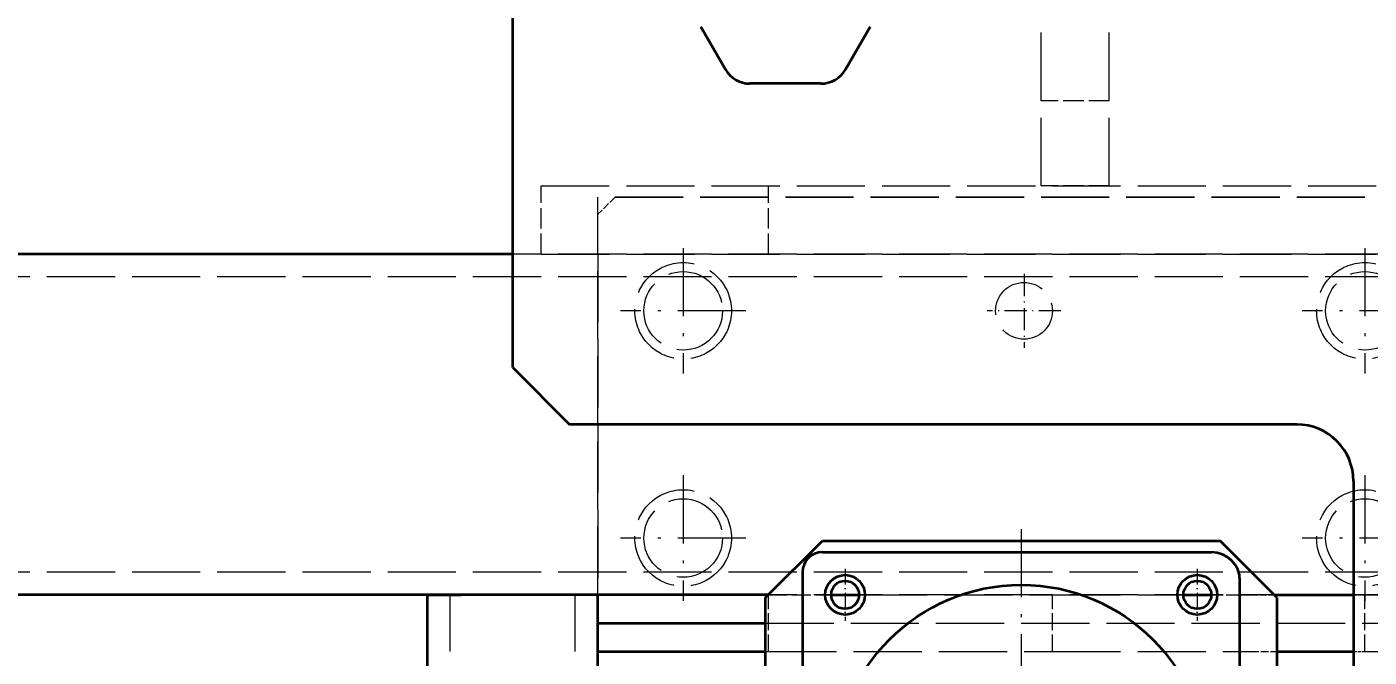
# Model space of a CAD drawing. Extents: x 0 to 18500, y -51 to 3802.
# Drawn here: x 2319.1 to 2555.4, y 3134.5 to 3245.5 of the extents above; entities that cross this region are included whole.
import ezdxf

# ---------------------------------------------------------------- set-up
doc = ezdxf.new("R2010")
doc.units = 0
doc.header["$MEASUREMENT"] = 0
for name, pattern in [('CENTER-HOKUTO', [23, 20, -1, 1, -1]), ('DASHDOT', [18.5, 12, -3, 0.5, -3]), ('DASHED', [15, 12, -3]), ('HIDDEN-HOKUTO', [3.8, 2.5, -1.3])]:
    doc.linetypes.add(name, pattern=pattern)
doc.layers.get('0').update_dxf_attribs({"linetype": 'CONTINUOUS'})
doc.layers.get('DEFPOINTS').update_dxf_attribs({"linetype": 'CONTINUOUS'})
for name, color, linetype in [('AM_7', 2, 'CENTER-HOKUTO'), ('AM_HID', 1, 'HIDDEN-HOKUTO'), ('WORD_DIM', 253, 'CONTINUOUS')]:
    doc.layers.add(name, color=color, linetype=linetype)
doc.styles.get("Standard").update_dxf_attribs({"font": 'romans.shx', "bigfont": 'bigfont.shx'})
doc.dimstyles.new('1-8', dxfattribs={"dimscale": 8, "dimtxt": 3.5, "dimasz": 3, "dimexe": 1, "dimexo": 0, "dimgap": 1, "dimtad": 3, "dimdsep": 46, "dimtxsty": 'Standard', "dimblk1": 'OPEN', "dimblk2": 'OPEN', "dimsah": 1, "dimcen": 0, "dimclrd": 256, "dimclre": 256, "dimclrt": 3, "dimadec": 0, "dimazin": 0, "dimtfac": 1, "dimtmove": 0, "dimatfit": 3, "dimldrblk": 'OPEN', "dimfxl": 0, "dimtolj": 1, "dimtzin": 0, "dimarcsym": 0})

# ---------------------------------------------------------------- blocks, each defined once
blk = doc.blocks.new('_OPEN')
at = {"color": 0}
for p, q in [((-1, 0.1667), (0, 0)), ((-1, -0.1667), (0, 0)), ((0, 0), (-1, 0))]:
    blk.add_line(p, q, dxfattribs=at)
blk = doc.blocks.new('*D1559')
at = {"layer": 'DEFPOINTS', "color": 0, "linetype": 'Continuous'}
for p in [(2674.63, 3629.1), (1160.63, 3245.49), (2674.63, 3245.49)]:
    blk.add_point(p, dxfattribs=at)
at = {"layer": 'WORD_DIM', "linetype": 'Continuous', "lineweight": -2}
for p, q in [((1160.63, 3245.49), (1160.63, 3637.1)), ((2674.63, 3245.49), (2674.63, 3637.1)), ((1184.63, 3629.1), (2650.63, 3629.1))]:
    blk.add_line(p, q, dxfattribs=at)
at = {"layer": 'WORD_DIM', "linetype": 'Continuous', "lineweight": -2, "xscale": 24, "yscale": 24, "zscale": 24, "rotation": 180}
blk.add_blockref('_OPEN', (1160.63, 3629.1), dxfattribs=at)
at = {"layer": 'WORD_DIM', "linetype": 'Continuous', "lineweight": -2, "xscale": 24, "yscale": 24, "zscale": 24}
blk.add_blockref('_OPEN', (2674.63, 3629.1), dxfattribs=at)
at = {"layer": 'WORD_DIM', "color": 3, "linetype": 'Continuous', "insert": (1917.63, 3651.1), "char_height": 28, "attachment_point": 5}
blk.add_mtext('\\A1;1514', dxfattribs=at)

msp = doc.modelspace()

# ---------------------------------------------------------------- linework, layer by layer
at = {"color": 7, "lineweight": 35}
for p, q in [((2404.62513, 3185.4902), (2404.62513, 3365.4902)), ((2404.62488, 3205.4902), (1430.62488, 3205.49142)), ((2542.62513, 3175.49008), (2414.62513, 3175.4902)), ((2552.62513, 3165.49008), (2552.62415, 2583.49008)), ((2459.12513, 3154.9902), (2529.12513, 3154.99008)), ((2459.12513, 3152.9902), (2527.62513, 3152.99008)), ((2455.62513, 3149.4902), (2455.62513, 3080.9902)), ((2532.62513, 3080.99008), (2532.62513, 3147.99008)), ((2449.62464, 3145.4902), (1385.62537, 3145.49142)), ((2389.62464, 2595.4902), (2389.62561, 3145.4902)), ((2419.62464, 2595.4902), (2419.62561, 3145.4902)), ((2449.12439, 2597.9902), (2449.12513, 3144.9902)), ((2539.12513, 3144.99008), (2539.12439, 2597.99008)), ((2419.62561, 3140.4902), (2449.12488, 3140.4902)), ((2419.62561, 3135.4902), (2449.12488, 3135.4902))]:
    msp.add_line(p, q, dxfattribs=at)
at = {"color": 7, "lineweight": 35, "ltscale": 0.216506}
for p, q in [((2442.05481, 3237.99545), (2437.72473, 3245.49545)), ((2463.19446, 3237.99545), (2467.52454, 3245.49545))]:
    msp.add_line(p, q, dxfattribs=at)
at = {"color": 7, "lineweight": 35, "ltscale": 0.023645}
msp.add_line((2447.33069, 3235.49545), (2446.38489, 3235.49545), dxfattribs=at)
at = {"color": 7, "lineweight": 35, "ltscale": 0.288348}
msp.add_line((2458.86438, 3235.49545), (2447.33045, 3235.49545), dxfattribs=at)
at = {"color": 7, "lineweight": 35, "ltscale": 0.353553}
for p, q in [((2404.62513, 3185.4902), (2414.62513, 3175.4902)), ((2449.12513, 3144.9902), (2459.12513, 3154.9902)), ((2539.12513, 3144.99008), (2529.12513, 3154.99008))]:
    msp.add_line(p, q, dxfattribs=at)
at = {"color": 7, "lineweight": 35, "ltscale": 0.15}
for p, q in [((2389.62561, 3145.4902), (2395.62561, 3145.4902)), ((2419.62561, 3145.4902), (2413.62561, 3145.4902))]:
    msp.add_line(p, q, dxfattribs=at)
at = {"color": 7, "lineweight": 35, "ltscale": 0.45}
msp.add_line((2413.62561, 3145.4902), (2395.62561, 3145.4902), dxfattribs=at)
at = {"color": 7, "lineweight": 35, "ltscale": 0.122931}
msp.add_line((2460.66638, 3145.4902), (2465.58362, 3145.4902), dxfattribs=at)
at = {"color": 7, "lineweight": 35, "ltscale": 0.122925}
msp.add_line((2522.66663, 3145.49008), (2527.58362, 3145.49008), dxfattribs=at)
at = {"color": 7, "lineweight": 35, "ltscale": 0.349921}
msp.add_line((2538.62757, 3145.49008), (2552.62439, 3145.49008), dxfattribs=at)
at = {"color": 7, "lineweight": 35, "ltscale": 0.337482}
msp.add_line((2539.12513, 3135.49008), (2552.62439, 3135.49008), dxfattribs=at)
at = {"color": 7, "lineweight": 35}
for centre, radius in [((2463.12513, 3145.4902), 3.5), ((2463.12513, 3145.4902), 2.4585), ((2494.12488, 3114.4902), 32.75), ((2525.12513, 3145.49008), 3.5), ((2525.12513, 3145.49008), 2.4585)]:
    msp.add_circle(centre, radius, dxfattribs=at)
for centre, radius, start, end in [((2446.38489, 3240.49545), 5, 209.999907, 269.9999019), ((2458.86438, 3240.49545), 5, 269.9999019, 329.9999035), ((2542.62513, 3165.49008), 10, 359.9999296, 89.9999274), ((2459.12513, 3149.4902), 3.5, 89.9999274, 179.999923), ((2527.62513, 3147.99008), 5, 359.9999296, 89.9999274)]:
    msp.add_arc(centre, radius, start, end, dxfattribs=at)
at = {"layer": 'AM_7', "color": 2, "linetype": 'DASHDOT', "lineweight": 13}
for p, q in [((2434.62561, 3206.54013), (2434.62561, 3184.44015)), ((2554.62561, 3206.54001), (2554.62561, 3184.44003)), ((2445.67566, 3195.4902), (2423.57581, 3195.4902)), ((2565.67566, 3195.49008), (2543.57581, 3195.49008)), ((2434.62561, 3166.54013), (2434.62561, 3144.44015)), ((2554.62561, 3166.54001), (2554.62561, 3144.44003)), ((2494.12488, 3157.06515), (2494.12488, 3071.91513)), ((2445.67566, 3155.4902), (2423.57581, 3155.4902)), ((2565.67566, 3155.49008), (2543.57581, 3155.49008))]:
    msp.add_line(p, q, dxfattribs=at)
at = {"layer": 'AM_7', "color": 2, "linetype": 'DASHDOT', "lineweight": 13, "ltscale": 0.325}
for p, q in [((2494.62561, 3201.99008), (2494.62561, 3188.99008)), ((2501.12561, 3195.49008), (2488.12561, 3195.49008))]:
    msp.add_line(p, q, dxfattribs=at)
at = {"layer": 'AM_7', "color": 2, "linetype": 'DASHDOT', "lineweight": 13, "ltscale": 0.227499}
for p, q in [((2463.12513, 3150.04013), (2463.12513, 3140.94015)), ((2525.12513, 3150.04013), (2525.12513, 3140.94015))]:
    msp.add_line(p, q, dxfattribs=at)
at = {"layer": 'AM_7', "color": 2, "linetype": 'DASHDOT', "lineweight": 13, "ltscale": 0.227496}
for p, q in [((2467.67493, 3145.4902), (2458.57508, 3145.4902)), ((2529.67493, 3145.49008), (2520.57508, 3145.49008))]:
    msp.add_line(p, q, dxfattribs=at)
at = {"layer": 'AM_HID', "color": 1, "linetype": 'DASHED', "lineweight": 13}
for p, q in [((2497.62513, 3217.49008), (2497.62513, 3337.49008)), ((2509.62513, 3217.49008), (2509.62513, 3272.49557)), ((2409.62513, 3217.4902), (2649.62513, 3217.48996)), ((2569.62561, 3215.48996), (2419.62561, 3215.4902)), ((2419.62561, 3145.4902), (2419.62561, 3215.4902)), ((2422.62561, 3215.4902), (2566.62561, 3215.48996)), ((2649.62561, 3205.48996), (2404.62488, 3205.4902)), ((2409.62513, 3205.4902), (2649.62513, 3205.48996)), ((2419.62561, 3205.4902), (2419.62561, 3145.4902)), ((2649.62561, 3201.48996), (1185.62549, 3201.49167)), ((2649.62537, 3149.48996), (1185.62537, 3149.49167)), ((2393.62464, 2595.4902), (2393.62561, 3145.4902)), ((2415.62464, 2595.4902), (2415.62561, 3145.4902)), ((2649.62537, 3145.48996), (2449.62464, 3145.4902)), ((2465.58362, 3145.4902), (2499.62513, 3145.49008)), ((2499.62513, 3145.49008), (2522.66663, 3145.49008)), ((2554.62513, 3145.49008), (2649.62513, 3145.48996)), ((2449.12488, 3140.4902), (2569.62561, 3140.48996)), ((2449.62537, 3135.4902), (2499.62513, 3135.49008)), ((2499.62513, 3135.49008), (2534.62513, 3135.49008)), ((2554.62513, 3135.49008), (2649.62513, 3135.48996))]:
    msp.add_line(p, q, dxfattribs=at)
at = {"layer": 'AM_HID', "color": 1, "linetype": 'DASHED', "lineweight": 13, "ltscale": 0.005359}
msp.add_line((2446.44202, 3235.49545), (2446.22766, 3235.49802), dxfattribs=at)
at = {"layer": 'AM_HID', "color": 1, "linetype": 'DASHED', "lineweight": 13, "ltscale": 0.3}
for p, q in [((2509.62561, 3232.49008), (2497.62561, 3232.49008)), ((2409.62513, 3205.4902), (2409.62513, 3217.4902)), ((2449.62561, 3205.4902), (2449.62561, 3217.4902)), ((2509.62513, 3217.49008), (2497.62513, 3217.49008))]:
    msp.add_line(p, q, dxfattribs=at)
at = {"layer": 'AM_HID', "color": 1, "linetype": 'DASHED', "lineweight": 13, "ltscale": 0.106066}
msp.add_line((2422.62561, 3215.4902), (2419.62561, 3212.4902), dxfattribs=at)
at = {"layer": 'AM_HID', "color": 1, "linetype": 'DASHED', "lineweight": 13, "ltscale": 0.174994}
msp.add_line((2419.62561, 3205.49045), (2419.62561, 3212.4902), dxfattribs=at)
at = {"layer": 'AM_HID', "color": 1, "linetype": 'DASHED', "lineweight": 13, "ltscale": 0.25}
for p, q in [((2449.62537, 3135.4902), (2449.62537, 3145.4902)), ((2499.62513, 3135.49008), (2499.62513, 3145.49008)), ((2554.62513, 3135.49008), (2554.62513, 3145.49008))]:
    msp.add_line(p, q, dxfattribs=at)
at = {"layer": 'AM_HID', "color": 1, "linetype": 'DASHED', "lineweight": 13, "ltscale": 0.276025}
msp.add_line((2449.62537, 3145.4902), (2460.66638, 3145.4902), dxfattribs=at)
at = {"layer": 'AM_HID', "color": 1, "linetype": 'DASHED', "lineweight": 13, "ltscale": 0.176038}
msp.add_line((2527.58362, 3145.49008), (2534.62513, 3145.49008), dxfattribs=at)
at = {"layer": 'AM_HID', "color": 1, "linetype": 'DASHED', "lineweight": 13, "ltscale": 0.100061}
msp.add_line((2534.62513, 3145.49008), (2538.62757, 3145.49008), dxfattribs=at)
at = {"layer": 'AM_HID', "color": 1, "linetype": 'DASHED', "lineweight": 13, "ltscale": 0.050018}
for p, q in [((2552.62439, 3145.49008), (2554.62513, 3145.49008)), ((2552.62439, 3135.49008), (2554.62513, 3135.49008))]:
    msp.add_line(p, q, dxfattribs=at)
at = {"layer": 'AM_HID', "color": 1, "linetype": 'DASHED', "lineweight": 13, "ltscale": 0.012512}
msp.add_line((2449.12488, 3135.4902), (2449.62537, 3135.4902), dxfattribs=at)
at = {"layer": 'AM_HID', "color": 1, "linetype": 'DASHED', "lineweight": 13, "ltscale": 0.1125}
msp.add_line((2534.62513, 3135.49008), (2539.12513, 3135.49008), dxfattribs=at)
at = {"layer": 'AM_HID', "color": 1, "linetype": 'DASHED', "lineweight": 13}
for centre, radius in [((2434.62561, 3195.4902), 8.5), ((2554.62561, 3195.49008), 8.5), ((2434.62561, 3195.4902), 6.9175), ((2554.62561, 3195.49008), 6.9175), ((2494.62561, 3195.49008), 5), ((2494.62561, 3195.49008), 5), ((2434.62561, 3155.4902), 8.5), ((2554.62561, 3155.49008), 8.5), ((2434.62561, 3155.4902), 6.9175), ((2554.62561, 3155.49008), 6.9175)]:
    msp.add_circle(centre, radius, dxfattribs=at)

# ---------------------------------------------------------------- dimensions: what is measured, and where the dimension line sits
at = {"layer": 'WORD_DIM', "linetype": 'Continuous'}
dim = msp.add_linear_dim(base=(2674.62513, 3629.09808), p1=(1160.625, 3245.49179), p2=(2674.62513, 3245.48996), dimstyle='1-8', dxfattribs=at)
dim.commit()
dim.dimension.update_dxf_attribs({"geometry": '*D1559', "text_midpoint": (1917.62506, 3651.09808)})

doc.saveas('drawing.dxf')
